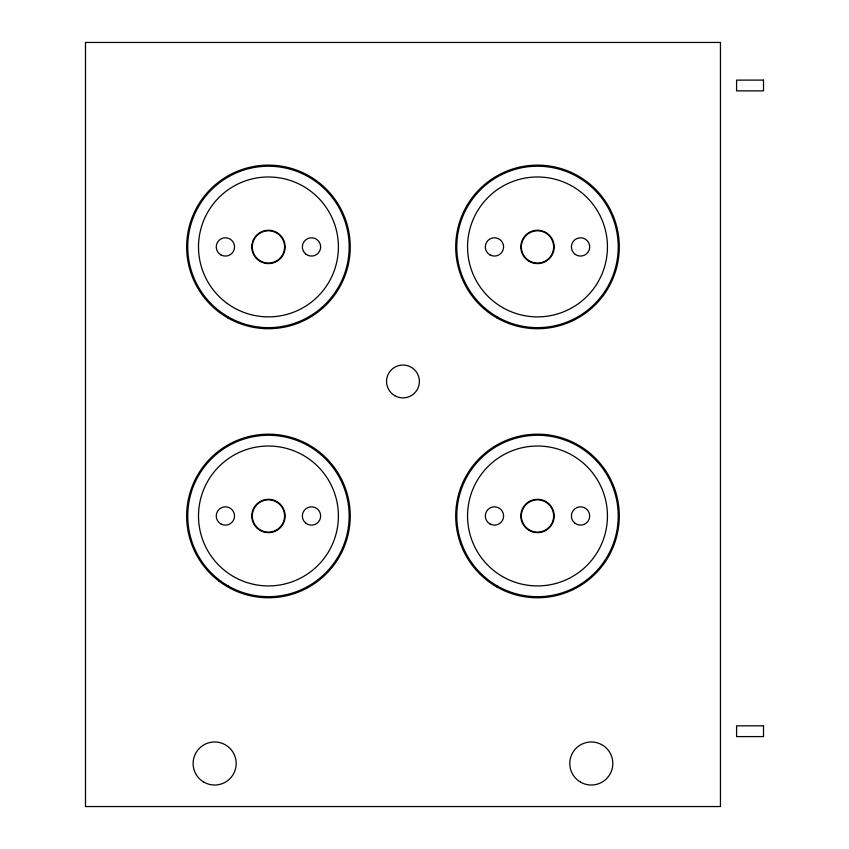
<?xml version="1.0" encoding="UTF-8"?>
<svg xmlns="http://www.w3.org/2000/svg" width="849" height="849" viewBox="0 0 849 849"><rect width="100%" height="100%" fill="white"/><g stroke="black" fill="none" stroke-linecap="round" stroke-linejoin="round"><path stroke-width="1.27" d="M720.451 42.45L85.494 42.45L85.494 806.55L720.451 806.55L720.451 42.45M763.506 80.114L736.592 80.114L736.592 90.875L763.506 90.875L763.506 80.114M763.506 725.831L736.592 725.831L736.592 736.592L763.506 736.592L763.506 725.831M496.601 317.759A81.791 81.791 0 0 0 619.292 246.932A81.791 81.791 0 0 0 496.601 176.093A81.791 81.791 0 0 0 496.601 317.759M227.553 317.759A81.791 81.791 0 0 0 350.244 246.932A81.791 81.791 0 0 0 227.553 176.093A81.791 81.791 0 0 0 227.553 317.759M219 581.13A81.791 81.791 0 0 0 349.597 526.231A81.791 81.791 0 0 0 236.754 440.578A81.791 81.791 0 0 0 219 581.13M496.601 586.808A81.791 81.791 0 0 0 619.292 515.98A81.791 81.791 0 0 0 496.601 445.141A81.791 81.791 0 0 0 496.601 586.808M394.774 395.666A16.407 16.407 0 0 0 419.385 381.456A16.407 16.407 0 0 0 394.774 367.235A16.407 16.407 0 0 0 394.774 395.666M580.546 782.141A21.522 21.522 0 0 0 612.829 763.506A21.522 21.522 0 0 0 580.546 744.86A21.522 21.522 0 0 0 580.546 782.141M203.877 782.141A21.522 21.522 0 0 0 236.171 763.506A21.522 21.522 0 0 0 203.877 744.86A21.522 21.522 0 0 0 203.877 782.141M228.094 316.826A80.719 80.719 0 0 0 349.162 246.932A80.719 80.719 0 0 0 228.094 177.027A80.719 80.719 0 0 0 228.094 316.826M497.143 316.826A80.719 80.719 0 0 0 618.221 246.932A80.719 80.719 0 0 0 497.143 177.027A80.719 80.719 0 0 0 497.143 316.826M497.143 585.874A80.719 80.719 0 0 0 618.221 515.98A80.719 80.719 0 0 0 497.143 446.075A80.719 80.719 0 0 0 497.143 585.874M228.094 585.874A80.719 80.719 0 0 0 349.162 515.98A80.719 80.719 0 0 0 228.094 446.075A80.719 80.719 0 0 0 228.094 585.874M529.426 260.908A16.142 16.142 0 0 0 553.644 246.932A16.142 16.142 0 0 0 529.426 232.944A16.142 16.142 0 0 0 529.426 260.908M257.035 258.34A16.142 16.142 0 0 0 284.044 251.102A16.142 16.142 0 0 0 264.272 231.331A16.142 16.142 0 0 0 257.035 258.34M529.426 529.956A16.142 16.142 0 0 0 553.644 515.98A16.142 16.142 0 0 0 529.426 501.992A16.142 16.142 0 0 0 529.426 529.956M257.035 527.388A16.142 16.142 0 0 0 284.044 520.15A16.142 16.142 0 0 0 264.272 500.379A16.142 16.142 0 0 0 257.035 527.388M305.895 523.207A9.148 9.148 0 0 0 320.561 517.221A9.148 9.148 0 0 0 308.038 507.511A9.148 9.148 0 0 0 305.895 523.207M220.825 523.897A9.148 9.148 0 0 0 234.547 515.98A9.148 9.148 0 0 0 220.825 508.052A9.148 9.148 0 0 0 220.825 523.897M233.475 576.556A69.958 69.958 0 0 0 338.401 515.98A69.958 69.958 0 0 0 233.475 455.393A69.958 69.958 0 0 0 233.475 576.556M260.112 530.423A16.683 16.683 0 0 0 285.137 515.98A16.683 16.683 0 0 0 260.112 501.526A16.683 16.683 0 0 0 260.112 530.423M574.943 523.207A9.148 9.148 0 0 0 589.609 517.221A9.148 9.148 0 0 0 577.097 507.511A9.148 9.148 0 0 0 574.943 523.207M489.884 523.897A9.148 9.148 0 0 0 503.606 515.98A9.148 9.148 0 0 0 489.884 508.052A9.148 9.148 0 0 0 489.884 523.897M502.523 576.556A69.958 69.958 0 0 0 607.449 515.98A69.958 69.958 0 0 0 502.523 455.393A69.958 69.958 0 0 0 502.523 576.556M529.16 530.423A16.683 16.683 0 0 0 554.185 515.98A16.683 16.683 0 0 0 529.16 501.526A16.683 16.683 0 0 0 529.16 530.423M305.895 254.159A9.148 9.148 0 0 0 320.561 248.173A9.148 9.148 0 0 0 308.038 238.463A9.148 9.148 0 0 0 305.895 254.159M220.825 254.849A9.148 9.148 0 0 0 234.547 246.932A9.148 9.148 0 0 0 220.825 239.004A9.148 9.148 0 0 0 220.825 254.849M227.33 303.517A69.958 69.958 0 0 0 338.019 254.244A69.958 69.958 0 0 0 240.002 183.023A69.958 69.958 0 0 0 227.33 303.517M260.112 261.375A16.683 16.683 0 0 0 285.137 246.932A16.683 16.683 0 0 0 260.112 232.477A16.683 16.683 0 0 0 260.112 261.375M575.41 254.498A9.148 9.148 0 0 0 589.673 247.6A9.148 9.148 0 0 0 576.567 238.696A9.148 9.148 0 0 0 575.41 254.498M489.884 254.849A9.148 9.148 0 0 0 503.606 246.932A9.148 9.148 0 0 0 489.884 239.004A9.148 9.148 0 0 0 489.884 254.849M502.523 307.508A69.958 69.958 0 0 0 607.449 246.932A69.958 69.958 0 0 0 502.523 186.345A69.958 69.958 0 0 0 502.523 307.508M529.16 261.375A16.683 16.683 0 0 0 554.185 246.932A16.683 16.683 0 0 0 529.16 232.477A16.683 16.683 0 0 0 529.16 261.375"/></g></svg>
